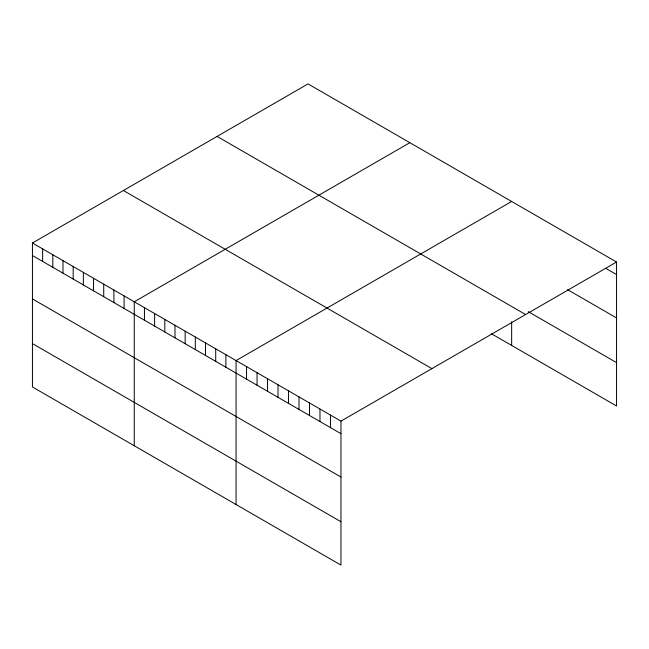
<?xml version="1.0" encoding="UTF-8"?>
<svg xmlns="http://www.w3.org/2000/svg" width="649" height="649" viewBox="0 0 649 649"><rect width="100%" height="100%" fill="white"/><g stroke="black" fill="none" stroke-linecap="round" stroke-linejoin="round"><path stroke-width="0.97" d="M32.45 243.01L340.96 421.128L340.96 565.092L32.45 386.974L32.45 243.01L308.04 83.908L616.55 262.026L616.55 405.99L491.293 333.667M409.844 142.683L134.262 301.793L134.262 445.758M511.655 201.466L236.066 360.568L236.066 504.533M340.96 421.128L616.55 262.026M606.061 268.508L616.55 274.559M567.599 289.673L616.55 317.937M528.262 311.642L616.55 362.621M217.091 136.412L525.609 314.53M123.391 190.506L431.909 368.624M32.45 255.552L340.96 433.67M32.45 298.921L340.96 477.039M32.45 343.605L340.96 521.723M511.655 321.774L511.655 345.43M330.471 415.076L330.471 427.618M319.981 409.016L319.981 421.558M309.492 402.964L309.492 415.506M299.002 396.904L299.002 409.446M288.513 390.852L288.513 403.394M278.023 384.792L278.023 397.334M267.534 378.74L267.534 391.282M257.045 372.68L257.045 385.222M246.555 366.628L246.555 379.17M225.884 354.695L225.884 367.237M215.703 348.813L215.703 361.355M205.522 342.94L205.522 355.482M195.341 337.058L195.341 349.6M185.16 331.185L185.16 343.727M174.987 325.303L174.987 337.845M164.805 319.422L164.805 331.964M154.624 313.548L154.624 326.09M144.443 307.667L144.443 320.208M124.081 295.912L124.081 308.453M113.9 290.038L113.9 302.58M103.718 284.157L103.718 296.698M93.537 278.283L93.537 290.825M83.356 272.402L83.356 284.943M73.175 266.528L73.175 279.062M62.994 260.647L62.994 273.188M52.812 254.765L52.812 267.307M42.631 248.892L42.631 261.433"/></g></svg>
